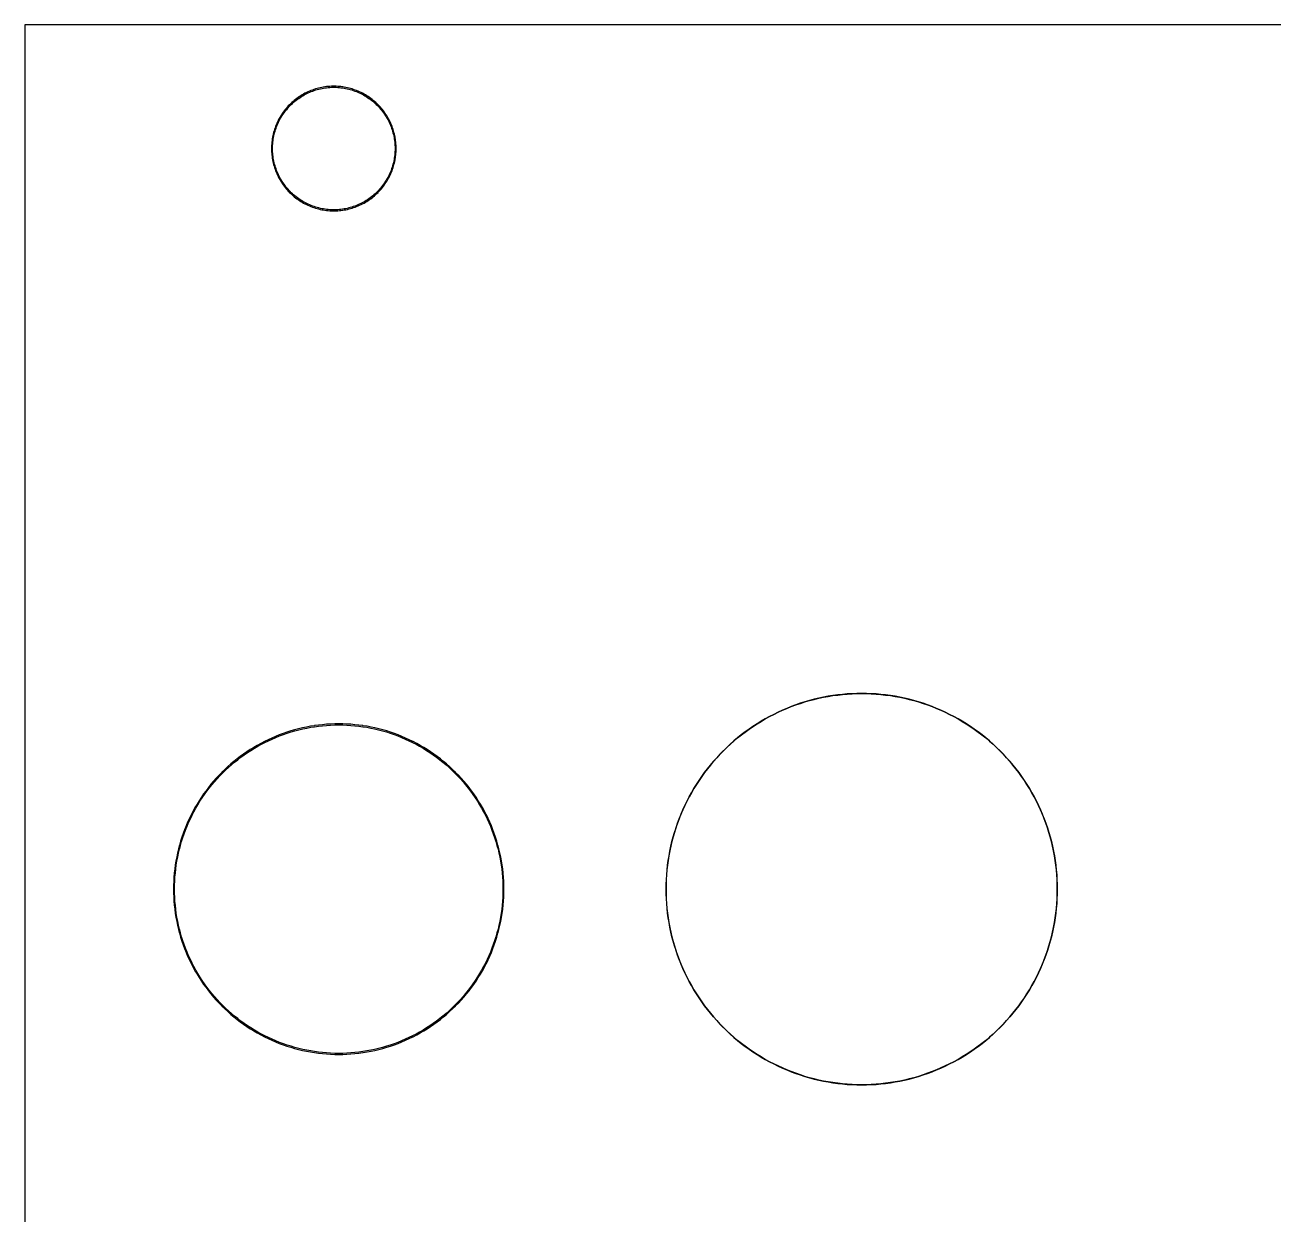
# Model space of a CAD drawing. Extents: x 6 to 66, y 0 to 129.
# Drawn here: x 5.58 to 35.89, y 99.95 to 128.82 of the extents above; entities that cross this region are included whole.
import ezdxf

# ---------------------------------------------------------------- set-up
doc = ezdxf.new("R2010")
doc.units = 0

msp = doc.modelspace()

# ---------------------------------------------------------------- linework, layer by layer
at = {"color": 5, "true_color": 0x0000ff}
msp.add_polyline3d([(66.20408, 0.3175, 0), (66.20408, 128.81762, 0), (5.58393, 128.81762, 0), (5.58393, 0.3175, 0), (66.20408, 0.3175, 0)], close=True, dxfattribs=at)
at = {"color": 34, "true_color": 0x008000}
for points in [[(5.58394, 0.3175, 0), (66.20408, 0.3175, 0), (66.20408, 128.81762, 0), (5.58394, 128.81762, 0), (5.58394, 0.3175, 0)], [(13.06449, 127.3302, 0), (13.02562, 127.32918, 0), (12.98676, 127.32715, 0), (12.9479, 127.3241, 0), (12.90929, 127.32004, 0), (12.87043, 127.31495, 0), (12.8665, 127.31433, 0), (12.82815, 127.30824, 0), (12.7898, 127.30113, 0), (12.7517, 127.29325, 0), (12.71385, 127.28411, 0), (12.67626, 127.2742, 0), (12.63892, 127.26328, 0), (12.60184, 127.25134, 0), (12.56501, 127.23839, 0), (12.52868, 127.22442, 0), (12.49262, 127.20969, 0), (12.45706, 127.19394, 0), (12.42175, 127.17743, 0), (12.38695, 127.1599, 0), (12.38341, 127.1581, 0), (12.34912, 127.13956, 0), (12.31534, 127.12025, 0), (12.28207, 127.09993, 0), (12.2493, 127.0791, 0), (12.21704, 127.05701, 0), (12.18529, 127.0344, 0), (12.1543, 127.01078, 0), (12.12408, 126.98639, 0), (12.09411, 126.96125, 0), (12.06515, 126.93559, 0), (12.0367, 126.90892, 0), (12.00902, 126.88149, 0), (12.00621, 126.87868, 0), (11.97928, 126.85049, 0), (11.95287, 126.82179, 0), (11.92747, 126.79232, 0), (11.90257, 126.76235, 0), (11.8787, 126.73162, 0), (11.85558, 126.70037, 0), (11.83323, 126.66837, 0), (11.8119, 126.63586, 0), (11.79107, 126.60284, 0), (11.77151, 126.56931, 0), (11.75246, 126.53527, 0), (11.73443, 126.50073, 0), (11.73262, 126.49719, 0), (11.7156, 126.46214, 0), (11.69935, 126.42658, 0), (11.68411, 126.39076, 0), (11.66988, 126.3547, 0), (11.65642, 126.31812, 0), (11.64398, 126.28104, 0), (11.63255, 126.24395, 0), (11.62213, 126.20636, 0), (11.61273, 126.16877, 0), (11.6041, 126.13067, 0), (11.59648, 126.09231, 0), (11.59013, 126.05396, 0), (11.58951, 126.05004, 0), (11.58392, 126.01168, 0), (11.57935, 125.97282, 0), (11.57579, 125.93421, 0), (11.57325, 125.89535, 0), (11.57173, 125.85623, 0), (11.57122, 125.81737, 0), (11.57173, 125.77851, 0), (11.57325, 125.73939, 0), (11.57579, 125.70053, 0), (11.57935, 125.66192, 0), (11.58392, 125.62306, 0), (11.58951, 125.58471, 0), (11.59013, 125.58078, 0), (11.59648, 125.54243, 0), (11.6041, 125.50407, 0), (11.61273, 125.46597, 0), (11.62213, 125.42838, 0), (11.63255, 125.39079, 0), (11.64398, 125.35371, 0), (11.65642, 125.31662, 0), (11.66988, 125.28005, 0), (11.68411, 125.24398, 0), (11.69935, 125.20816, 0), (11.7156, 125.1726, 0), (11.73262, 125.13755, 0), (11.73443, 125.13401, 0), (11.75246, 125.09947, 0), (11.77151, 125.06543, 0), (11.79107, 125.0319, 0), (11.8119, 124.99888, 0), (11.83323, 124.96637, 0), (11.85558, 124.93437, 0), (11.8787, 124.90313, 0), (11.90257, 124.87239, 0), (11.92747, 124.84242, 0), (11.95287, 124.81296, 0), (11.97928, 124.78425, 0), (12.00621, 124.75606, 0), (12.00902, 124.75325, 0), (12.0367, 124.72582, 0), (12.06515, 124.69915, 0), (12.09411, 124.67349, 0), (12.12408, 124.64835, 0), (12.1543, 124.62396, 0), (12.18529, 124.60034, 0), (12.21704, 124.57774, 0), (12.2493, 124.55564, 0), (12.28207, 124.53481, 0), (12.31534, 124.51449, 0), (12.34912, 124.49519, 0), (12.38341, 124.47664, 0), (12.38695, 124.47484, 0), (12.42175, 124.45731, 0), (12.45706, 124.4408, 0), (12.49262, 124.42506, 0), (12.52868, 124.41032, 0), (12.56501, 124.39635, 0), (12.60184, 124.3834, 0), (12.63892, 124.37146, 0), (12.67626, 124.36054, 0), (12.71385, 124.35063, 0), (12.7517, 124.34149, 0), (12.7898, 124.33362, 0), (12.82815, 124.3265, 0), (12.8665, 124.32041, 0), (12.87043, 124.31979, 0), (12.90929, 124.31471, 0), (12.9479, 124.31064, 0), (12.98676, 124.3076, 0), (13.02562, 124.30556, 0), (13.06449, 124.30455, 0), (13.1036, 124.30455, 0), (13.14246, 124.30556, 0), (13.18133, 124.3076, 0), (13.22019, 124.31064, 0), (13.2588, 124.31471, 0), (13.29766, 124.31979, 0), (13.30158, 124.32041, 0), (13.33994, 124.3265, 0), (13.37829, 124.33362, 0), (13.41639, 124.34149, 0), (13.45424, 124.35063, 0), (13.49183, 124.36054, 0), (13.52917, 124.37146, 0), (13.56625, 124.3834, 0), (13.60308, 124.39635, 0), (13.6394, 124.41032, 0), (13.67547, 124.42506, 0), (13.71103, 124.4408, 0), (13.74634, 124.45731, 0), (13.78113, 124.47484, 0), (13.78467, 124.47664, 0), (13.81896, 124.49519, 0), (13.85275, 124.51449, 0), (13.88602, 124.53481, 0), (13.91879, 124.55564, 0), (13.95104, 124.57774, 0), (13.98279, 124.60034, 0), (14.01378, 124.62396, 0), (14.04401, 124.64835, 0), (14.07398, 124.67349, 0), (14.10294, 124.69915, 0), (14.13138, 124.72582, 0), (14.15907, 124.75325, 0), (14.16188, 124.75606, 0), (14.1888, 124.78425, 0), (14.21522, 124.81296, 0), (14.24062, 124.84242, 0), (14.26551, 124.87239, 0), (14.28939, 124.90313, 0), (14.3125, 124.93437, 0), (14.33485, 124.96637, 0), (14.35619, 124.99888, 0), (14.37702, 125.0319, 0), (14.39658, 125.06543, 0), (14.41563, 125.09947, 0), (14.43366, 125.13401, 0), (14.43546, 125.13755, 0), (14.45248, 125.1726, 0), (14.46874, 125.20816, 0), (14.48398, 125.24398, 0), (14.4982, 125.28005, 0), (14.51166, 125.31662, 0), (14.52411, 125.35371, 0), (14.53554, 125.39079, 0), (14.54595, 125.42838, 0), (14.55535, 125.46597, 0), (14.56399, 125.50407, 0), (14.57161, 125.54243, 0), (14.57796, 125.58078, 0), (14.57858, 125.58471, 0), (14.58417, 125.62306, 0), (14.58874, 125.66192, 0), (14.59229, 125.70053, 0), (14.59484, 125.73939, 0), (14.59636, 125.77851, 0), (14.59687, 125.81737, 0), (14.59636, 125.85623, 0), (14.59484, 125.89535, 0), (14.59229, 125.93421, 0), (14.58874, 125.97282, 0), (14.58417, 126.01168, 0), (14.57858, 126.05004, 0), (14.57796, 126.05396, 0), (14.57161, 126.09231, 0), (14.56399, 126.13067, 0), (14.55535, 126.16877, 0), (14.54595, 126.20636, 0), (14.53554, 126.24395, 0), (14.52411, 126.28104, 0), (14.51166, 126.31812, 0), (14.4982, 126.3547, 0), (14.48398, 126.39076, 0), (14.46874, 126.42658, 0), (14.45248, 126.46214, 0), (14.43546, 126.49719, 0), (14.43366, 126.50073, 0), (14.41563, 126.53527, 0), (14.39658, 126.56931, 0), (14.37702, 126.60284, 0), (14.35619, 126.63586, 0), (14.33485, 126.66837, 0), (14.3125, 126.70037, 0), (14.28939, 126.73162, 0), (14.26551, 126.76235, 0), (14.24062, 126.79232, 0), (14.21522, 126.82179, 0), (14.1888, 126.85049, 0), (14.16188, 126.87868, 0), (14.15907, 126.88149, 0), (14.13138, 126.90892, 0), (14.10294, 126.93559, 0), (14.07398, 126.96125, 0), (14.04401, 126.98639, 0), (14.01378, 127.01078, 0), (13.98279, 127.0344, 0), (13.95104, 127.05701, 0), (13.91879, 127.0791, 0), (13.88602, 127.09993, 0), (13.85275, 127.12025, 0), (13.81896, 127.13956, 0), (13.78467, 127.1581, 0), (13.78113, 127.1599, 0), (13.74634, 127.17743, 0), (13.71103, 127.19394, 0), (13.67547, 127.20969, 0), (13.6394, 127.22442, 0), (13.60308, 127.23839, 0), (13.56625, 127.25134, 0), (13.52917, 127.26328, 0), (13.49183, 127.2742, 0), (13.45424, 127.28411, 0), (13.41639, 127.29325, 0), (13.37829, 127.30113, 0), (13.33994, 127.30824, 0), (13.30158, 127.31433, 0), (13.29766, 127.31495, 0), (13.2588, 127.32004, 0), (13.22019, 127.3241, 0), (13.18133, 127.32715, 0), (13.14246, 127.32918, 0), (13.1036, 127.3302, 0), (13.06449, 127.3302, 0)], [(13.18133, 124.33299, 0), (13.14246, 124.33096, 0), (13.1036, 124.32995, 0), (13.06449, 124.32995, 0), (13.02562, 124.33096, 0), (12.98676, 124.33299, 0), (12.9479, 124.33604, 0), (12.90929, 124.34011, 0), (12.87052, 124.34518, 0), (12.836, 124.35066, 0), (12.79765, 124.35777, 0), (12.75955, 124.36565, 0), (12.7217, 124.37479, 0), (12.68411, 124.3847, 0), (12.64677, 124.39562, 0), (12.60969, 124.40756, 0), (12.57286, 124.42051, 0), (12.53653, 124.43448, 0), (12.50047, 124.44921, 0), (12.46491, 124.46496, 0), (12.4296, 124.48147, 0), (12.39762, 124.49758, 0), (12.36405, 124.51574, 0), (12.33027, 124.53504, 0), (12.297, 124.55536, 0), (12.26423, 124.57619, 0), (12.23197, 124.59829, 0), (12.20022, 124.62089, 0), (12.16923, 124.64451, 0), (12.13901, 124.6689, 0), (12.10904, 124.69404, 0), (12.08008, 124.7197, 0), (12.05163, 124.74637, 0), (12.02631, 124.77147, 0), (11.99983, 124.79918, 0), (11.97342, 124.82789, 0), (11.94802, 124.85735, 0), (11.92312, 124.88732, 0), (11.89925, 124.91806, 0), (11.87613, 124.9493, 0), (11.85378, 124.9813, 0), (11.83245, 125.01381, 0), (11.81162, 125.04683, 0), (11.79206, 125.08036, 0), (11.77301, 125.1144, 0), (11.75614, 125.14672, 0), (11.73976, 125.18045, 0), (11.72351, 125.21601, 0), (11.70827, 125.25183, 0), (11.69404, 125.2879, 0), (11.68058, 125.32447, 0), (11.66813, 125.36156, 0), (11.6567, 125.39864, 0), (11.64629, 125.43623, 0), (11.63689, 125.47382, 0), (11.62826, 125.51192, 0), (11.62064, 125.55028, 0), (11.6147, 125.58618, 0), (11.60932, 125.62306, 0), (11.60475, 125.66192, 0), (11.60119, 125.70053, 0), (11.59865, 125.73939, 0), (11.59713, 125.77851, 0), (11.59662, 125.81737, 0), (11.59713, 125.85623, 0), (11.59865, 125.89535, 0), (11.60119, 125.93421, 0), (11.60475, 125.97282, 0), (11.60932, 126.01168, 0), (11.61468, 126.04849, 0), (11.62064, 126.08446, 0), (11.62826, 126.12282, 0), (11.63689, 126.16092, 0), (11.64629, 126.19851, 0), (11.6567, 126.2361, 0), (11.66813, 126.27319, 0), (11.68058, 126.31027, 0), (11.69404, 126.34685, 0), (11.70827, 126.38291, 0), (11.72351, 126.41873, 0), (11.73976, 126.45429, 0), (11.75614, 126.48802, 0), (11.77301, 126.52034, 0), (11.79206, 126.55438, 0), (11.81162, 126.58791, 0), (11.83245, 126.62093, 0), (11.85378, 126.65344, 0), (11.87613, 126.68544, 0), (11.89925, 126.71669, 0), (11.92312, 126.74742, 0), (11.94802, 126.77739, 0), (11.97342, 126.80686, 0), (11.99983, 126.83556, 0), (12.02631, 126.86327, 0), (12.05163, 126.88837, 0), (12.08008, 126.91504, 0), (12.10904, 126.9407, 0), (12.13901, 126.96584, 0), (12.16923, 126.99023, 0), (12.20022, 127.01385, 0), (12.23197, 127.03646, 0), (12.26423, 127.05855, 0), (12.297, 127.07938, 0), (12.33027, 127.0997, 0), (12.36405, 127.11901, 0), (12.39762, 127.13716, 0), (12.4296, 127.15327, 0), (12.46491, 127.16978, 0), (12.50047, 127.18553, 0), (12.53653, 127.20026, 0), (12.57286, 127.21423, 0), (12.60969, 127.22718, 0), (12.64677, 127.23912, 0), (12.68411, 127.25004, 0), (12.7217, 127.25995, 0), (12.75955, 127.26909, 0), (12.79765, 127.27697, 0), (12.836, 127.28408, 0), (12.87055, 127.28958, 0), (12.90929, 127.29464, 0), (12.9479, 127.2987, 0), (12.98676, 127.30175, 0), (13.02562, 127.30378, 0), (13.06449, 127.3048, 0), (13.1036, 127.3048, 0), (13.14246, 127.30378, 0), (13.18133, 127.30175, 0), (13.22019, 127.2987, 0), (13.2588, 127.29464, 0), (13.29749, 127.28958, 0), (13.33209, 127.28408, 0), (13.37044, 127.27697, 0), (13.40854, 127.26909, 0), (13.44639, 127.25995, 0), (13.48398, 127.25004, 0), (13.52132, 127.23912, 0), (13.5584, 127.22718, 0), (13.59523, 127.21423, 0), (13.63155, 127.20026, 0), (13.66762, 127.18553, 0), (13.70318, 127.16978, 0), (13.73849, 127.15327, 0), (13.77045, 127.13716, 0), (13.80403, 127.11901, 0), (13.83782, 127.0997, 0), (13.87109, 127.07938, 0), (13.90386, 127.05855, 0), (13.93611, 127.03646, 0), (13.96786, 127.01385, 0), (13.99885, 126.99023, 0), (14.02908, 126.96584, 0), (14.05905, 126.9407, 0), (14.08801, 126.91504, 0), (14.11645, 126.88837, 0), (14.1418, 126.86326, 0), (14.16825, 126.83556, 0), (14.19467, 126.80686, 0), (14.22007, 126.77739, 0), (14.24496, 126.74742, 0), (14.26884, 126.71669, 0), (14.29195, 126.68544, 0), (14.3143, 126.65344, 0), (14.33564, 126.62093, 0), (14.35647, 126.58791, 0), (14.37603, 126.55438, 0), (14.39508, 126.52034, 0), (14.41194, 126.48803, 0), (14.42832, 126.45429, 0), (14.44458, 126.41873, 0), (14.45982, 126.38291, 0), (14.47404, 126.34685, 0), (14.48751, 126.31027, 0), (14.49995, 126.27319, 0), (14.51138, 126.2361, 0), (14.5218, 126.19851, 0), (14.53119, 126.16092, 0), (14.53983, 126.12282, 0), (14.54745, 126.08446, 0), (14.55341, 126.04849, 0), (14.55877, 126.01168, 0), (14.56334, 125.97282, 0), (14.56689, 125.93421, 0), (14.56944, 125.89535, 0), (14.57096, 125.85623, 0), (14.57147, 125.81737, 0), (14.57096, 125.77851, 0), (14.56944, 125.73939, 0), (14.56689, 125.70053, 0), (14.56334, 125.66192, 0), (14.55877, 125.62306, 0), (14.55339, 125.58618, 0), (14.54745, 125.55028, 0), (14.53983, 125.51192, 0), (14.53119, 125.47382, 0), (14.5218, 125.43623, 0), (14.51138, 125.39864, 0), (14.49995, 125.36156, 0), (14.48751, 125.32447, 0), (14.47404, 125.2879, 0), (14.45982, 125.25183, 0), (14.44458, 125.21601, 0), (14.42832, 125.18045, 0), (14.41194, 125.14671, 0), (14.39508, 125.1144, 0), (14.37603, 125.08036, 0), (14.35647, 125.04683, 0), (14.33564, 125.01381, 0), (14.3143, 124.9813, 0), (14.29195, 124.9493, 0), (14.26884, 124.91806, 0), (14.24496, 124.88732, 0), (14.22007, 124.85735, 0), (14.19467, 124.82789, 0), (14.16825, 124.79918, 0), (14.1418, 124.77148, 0), (14.11645, 124.74637, 0), (14.08801, 124.7197, 0), (14.05905, 124.69404, 0), (14.02908, 124.6689, 0), (13.99885, 124.64451, 0), (13.96786, 124.62089, 0), (13.93611, 124.59829, 0), (13.90386, 124.57619, 0), (13.87109, 124.55536, 0), (13.83782, 124.53504, 0), (13.80403, 124.51574, 0), (13.77045, 124.49757, 0), (13.73849, 124.48147, 0), (13.70318, 124.46496, 0), (13.66762, 124.44921, 0), (13.63155, 124.43448, 0), (13.59523, 124.42051, 0), (13.5584, 124.40756, 0), (13.52132, 124.39562, 0), (13.48398, 124.3847, 0), (13.44639, 124.37479, 0), (13.40854, 124.36565, 0), (13.37044, 124.35777, 0), (13.33209, 124.35066, 0), (13.29752, 124.34517, 0), (13.2588, 124.34011, 0), (13.22019, 124.33604, 0), (13.18133, 124.33299, 0)], [(25.78734, 112.58727, 0), (25.67076, 112.58295, 0), (25.55443, 112.57584, 0), (25.43835, 112.56594, 0), (25.32253, 112.55298, 0), (25.20696, 112.53749, 0), (25.20656, 112.53743, 0), (25.09191, 112.51895, 0), (25.09189, 112.51895, 0), (25.0915, 112.51888, 0), (24.97695, 112.49755, 0), (24.8629, 112.47342, 0), (24.74936, 112.44649, 0), (24.63659, 112.41678, 0), (24.52457, 112.38426, 0), (24.41357, 112.34896, 0), (24.30334, 112.31111, 0), (24.19412, 112.27047, 0), (24.08566, 112.22704, 0), (23.97873, 112.18132, 0), (23.87255, 112.1328, 0), (23.76791, 112.0815, 0), (23.76755, 112.08132, 0), (23.66392, 112.02772, 0), (23.56181, 111.97133, 0), (23.46123, 111.91266, 0), (23.36191, 111.8517, 0), (23.26412, 111.78795, 0), (23.16811, 111.72216, 0), (23.07362, 111.65383, 0), (22.98091, 111.58322, 0), (22.88973, 111.51032, 0), (22.80057, 111.43539, 0), (22.7132, 111.35818, 0), (22.62785, 111.27868, 0), (22.54429, 111.1974, 0), (22.54401, 111.19712, 0), (22.46273, 111.11355, 0), (22.38323, 111.02821, 0), (22.30601, 110.94083, 0), (22.23108, 110.85168, 0), (22.15818, 110.76049, 0), (22.08757, 110.66778, 0), (22.01924, 110.57329, 0), (21.95346, 110.47728, 0), (21.8897, 110.37949, 0), (21.82874, 110.28018, 0), (21.77007, 110.17959, 0), (21.71368, 110.07748, 0), (21.7135, 110.07713, 0), (21.66009, 109.97385, 0), (21.65991, 109.9735, 0), (21.6086, 109.86885, 0), (21.56009, 109.76268, 0), (21.51437, 109.65574, 0), (21.47093, 109.54729, 0), (21.43029, 109.43807, 0), (21.39245, 109.32783, 0), (21.35714, 109.21683, 0), (21.32463, 109.10482, 0), (21.29491, 108.99204, 0), (21.26799, 108.8785, 0), (21.24386, 108.76446, 0), (21.24379, 108.76406, 0), (21.22252, 108.6499, 0), (21.22246, 108.64951, 0), (21.22246, 108.64949, 0), (21.20398, 108.53484, 0), (21.20391, 108.53445, 0), (21.18842, 108.41888, 0), (21.17547, 108.30305, 0), (21.16556, 108.18698, 0), (21.15845, 108.07064, 0), (21.15413, 107.95406, 0), (21.15261, 107.83747, 0), (21.15413, 107.72089, 0), (21.15845, 107.6043, 0), (21.16556, 107.48797, 0), (21.17547, 107.37189, 0), (21.18842, 107.25607, 0), (21.20391, 107.1405, 0), (21.20398, 107.1401, 0), (21.22252, 107.02504, 0), (21.24386, 106.91049, 0), (21.26799, 106.79644, 0), (21.29491, 106.6829, 0), (21.32463, 106.57013, 0), (21.35714, 106.45811, 0), (21.39245, 106.34712, 0), (21.43029, 106.23688, 0), (21.47093, 106.12766, 0), (21.51437, 106.0192, 0), (21.56009, 105.91227, 0), (21.6086, 105.8061, 0), (21.60878, 105.80574, 0), (21.65991, 105.70145, 0), (21.66009, 105.70109, 0), (21.71368, 105.59746, 0), (21.77007, 105.49535, 0), (21.82874, 105.39477, 0), (21.8897, 105.29546, 0), (21.95346, 105.19767, 0), (22.01924, 105.10165, 0), (22.08757, 105.00717, 0), (22.15818, 104.91446, 0), (22.23108, 104.82327, 0), (22.30601, 104.73412, 0), (22.38323, 104.64674, 0), (22.46273, 104.5614, 0), (22.54401, 104.47783, 0), (22.54429, 104.47755, 0), (22.62785, 104.39627, 0), (22.7132, 104.31677, 0), (22.80057, 104.23955, 0), (22.88973, 104.16462, 0), (22.98091, 104.09172, 0), (23.07362, 104.02111, 0), (23.16811, 103.95279, 0), (23.26412, 103.887, 0), (23.36191, 103.82325, 0), (23.46123, 103.76229, 0), (23.56181, 103.70361, 0), (23.66392, 103.64722, 0), (23.66427, 103.64704, 0), (23.76755, 103.59363, 0), (23.76791, 103.59345, 0), (23.87255, 103.54214, 0), (23.97873, 103.49363, 0), (24.08566, 103.44791, 0), (24.19412, 103.40447, 0), (24.30334, 103.36383, 0), (24.41357, 103.32599, 0), (24.52457, 103.29068, 0), (24.63659, 103.25817, 0), (24.74936, 103.22845, 0), (24.8629, 103.20153, 0), (24.97695, 103.1774, 0), (25.0915, 103.15606, 0), (25.20656, 103.13752, 0), (25.20696, 103.13746, 0), (25.32253, 103.12196, 0), (25.43835, 103.10901, 0), (25.55443, 103.0991, 0), (25.67076, 103.09199, 0), (25.78734, 103.08767, 0), (25.90393, 103.08615, 0), (26.02052, 103.08767, 0), (26.1371, 103.09199, 0), (26.25344, 103.0991, 0), (26.36951, 103.10901, 0), (26.48534, 103.12196, 0), (26.60091, 103.13746, 0), (26.6013, 103.13752, 0), (26.71636, 103.15606, 0), (26.83092, 103.1774, 0), (26.94496, 103.20153, 0), (27.0585, 103.22845, 0), (27.17128, 103.25817, 0), (27.28329, 103.29068, 0), (27.39429, 103.32599, 0), (27.50452, 103.36383, 0), (27.61374, 103.40447, 0), (27.7222, 103.44791, 0), (27.82914, 103.49363, 0), (27.93531, 103.54214, 0), (28.03996, 103.59345, 0), (28.04031, 103.59363, 0), (28.14359, 103.64704, 0), (28.14394, 103.64722, 0), (28.24605, 103.70361, 0), (28.34663, 103.76229, 0), (28.44595, 103.82325, 0), (28.54374, 103.887, 0), (28.63975, 103.95279, 0), (28.73424, 104.02111, 0), (28.82695, 104.09172, 0), (28.91813, 104.16462, 0), (29.00729, 104.23955, 0), (29.09466, 104.31677, 0), (29.18001, 104.39627, 0), (29.26357, 104.47755, 0), (29.26385, 104.47783, 0), (29.34513, 104.5614, 0), (29.42464, 104.64674, 0), (29.50185, 104.73412, 0), (29.57678, 104.82327, 0), (29.64968, 104.91446, 0), (29.72029, 105.00717, 0), (29.78862, 105.10165, 0), (29.8544, 105.19767, 0), (29.91816, 105.29546, 0), (29.97912, 105.39477, 0), (30.03779, 105.49535, 0), (30.09418, 105.59746, 0), (30.14777, 105.70109, 0), (30.14795, 105.70145, 0), (30.19908, 105.80574, 0), (30.19926, 105.8061, 0), (30.24778, 105.91227, 0), (30.2935, 106.0192, 0), (30.33693, 106.12766, 0), (30.37757, 106.23688, 0), (30.41542, 106.34712, 0), (30.45072, 106.45811, 0), (30.48323, 106.57013, 0), (30.51295, 106.6829, 0), (30.53988, 106.79644, 0), (30.56401, 106.91049, 0), (30.58534, 107.02504, 0), (30.58541, 107.02543, 0), (30.58541, 107.02545, 0), (30.60388, 107.1401, 0), (30.60395, 107.1405, 0), (30.61944, 107.25607, 0), (30.6324, 107.37189, 0), (30.6423, 107.48797, 0), (30.64941, 107.6043, 0), (30.65373, 107.72089, 0), (30.65526, 107.83747, 0), (30.65373, 107.95406, 0), (30.64941, 108.07064, 0), (30.6423, 108.18698, 0), (30.6324, 108.30305, 0), (30.61944, 108.41888, 0), (30.60395, 108.53445, 0), (30.60388, 108.53484, 0), (30.58541, 108.64949, 0), (30.58541, 108.64951, 0), (30.58534, 108.6499, 0), (30.56401, 108.76446, 0), (30.53988, 108.8785, 0), (30.51295, 108.99204, 0), (30.48323, 109.10482, 0), (30.45072, 109.21683, 0), (30.41542, 109.32783, 0), (30.37757, 109.43807, 0), (30.33693, 109.54729, 0), (30.2935, 109.65574, 0), (30.24778, 109.76268, 0), (30.19926, 109.86885, 0), (30.14795, 109.9735, 0), (30.14777, 109.97385, 0), (30.09436, 110.07713, 0), (30.09418, 110.07748, 0), (30.03779, 110.17959, 0), (29.97912, 110.28018, 0), (29.91816, 110.37949, 0), (29.8544, 110.47728, 0), (29.78862, 110.57329, 0), (29.72029, 110.66778, 0), (29.64968, 110.76049, 0), (29.57678, 110.85168, 0), (29.50185, 110.94083, 0), (29.42464, 111.02821, 0), (29.34513, 111.11355, 0), (29.26385, 111.19712, 0), (29.26357, 111.1974, 0), (29.18001, 111.27868, 0), (29.09466, 111.35818, 0), (29.00729, 111.43539, 0), (28.91813, 111.51032, 0), (28.82695, 111.58322, 0), (28.73424, 111.65383, 0), (28.63975, 111.72216, 0), (28.54374, 111.78795, 0), (28.44595, 111.8517, 0), (28.34663, 111.91266, 0), (28.24605, 111.97133, 0), (28.14394, 112.02772, 0), (28.04031, 112.08132, 0), (28.03996, 112.0815, 0), (27.93531, 112.1328, 0), (27.82914, 112.18132, 0), (27.7222, 112.22704, 0), (27.61374, 112.27047, 0), (27.50452, 112.31111, 0), (27.39429, 112.34896, 0), (27.28329, 112.38426, 0), (27.17128, 112.41678, 0), (27.0585, 112.44649, 0), (26.94496, 112.47342, 0), (26.83092, 112.49755, 0), (26.71636, 112.51888, 0), (26.71597, 112.51895, 0), (26.71595, 112.51895, 0), (26.6013, 112.53743, 0), (26.60091, 112.53749, 0), (26.48534, 112.55298, 0), (26.36951, 112.56594, 0), (26.25344, 112.57584, 0), (26.1371, 112.58295, 0), (26.02052, 112.58727, 0), (25.90393, 112.5888, 0), (25.78734, 112.58727, 0)], [(26.1371, 103.09453, 0), (26.02052, 103.09021, 0), (25.90393, 103.08869, 0), (25.78734, 103.09021, 0), (25.67076, 103.09453, 0), (25.55443, 103.10164, 0), (25.43835, 103.11155, 0), (25.32253, 103.1245, 0), (25.20696, 103.14, 0), (25.20694, 103.14, 0), (25.09229, 103.15848, 0), (24.97773, 103.17981, 0), (24.86369, 103.20394, 0), (24.75015, 103.23087, 0), (24.63737, 103.26058, 0), (24.52536, 103.2931, 0), (24.41436, 103.3284, 0), (24.30412, 103.36625, 0), (24.1949, 103.40689, 0), (24.08645, 103.45032, 0), (23.97951, 103.49604, 0), (23.87334, 103.54456, 0), (23.76892, 103.59575, 0), (23.66541, 103.64928, 0), (23.56331, 103.70567, 0), (23.46272, 103.76434, 0), (23.36341, 103.8253, 0), (23.26562, 103.88905, 0), (23.16961, 103.95484, 0), (23.07512, 104.02317, 0), (22.98241, 104.09378, 0), (22.89122, 104.16668, 0), (22.80207, 104.24161, 0), (22.71469, 104.31882, 0), (22.62935, 104.39832, 0), (22.54592, 104.47946, 0), (22.46478, 104.56289, 0), (22.38528, 104.64823, 0), (22.30806, 104.73561, 0), (22.23313, 104.82476, 0), (22.16024, 104.91595, 0), (22.08962, 105.00866, 0), (22.0213, 105.10315, 0), (21.95551, 105.19916, 0), (21.89176, 105.29695, 0), (21.8308, 105.39626, 0), (21.77212, 105.49685, 0), (21.71574, 105.59896, 0), (21.66221, 105.70246, 0), (21.61101, 105.80688, 0), (21.5625, 105.91305, 0), (21.51678, 106.01999, 0), (21.47335, 106.12845, 0), (21.43271, 106.23767, 0), (21.39486, 106.3479, 0), (21.35955, 106.4589, 0), (21.32704, 106.57091, 0), (21.29732, 106.68369, 0), (21.2704, 106.79723, 0), (21.24627, 106.91127, 0), (21.225, 107.02543, 0), (21.22493, 107.02583, 0), (21.20646, 107.14048, 0), (21.20646, 107.1405, 0), (21.19096, 107.25607, 0), (21.17801, 107.37189, 0), (21.1681, 107.48797, 0), (21.16099, 107.6043, 0), (21.15667, 107.72089, 0), (21.15515, 107.83747, 0), (21.15667, 107.95406, 0), (21.16099, 108.07064, 0), (21.1681, 108.18698, 0), (21.17801, 108.30305, 0), (21.19096, 108.41888, 0), (21.20646, 108.53445, 0), (21.20646, 108.53447, 0), (21.22493, 108.64912, 0), (21.24627, 108.76367, 0), (21.2704, 108.87772, 0), (21.29732, 108.99126, 0), (21.32704, 109.10403, 0), (21.35955, 109.21605, 0), (21.39486, 109.32704, 0), (21.43271, 109.43728, 0), (21.47335, 109.5465, 0), (21.51678, 109.65496, 0), (21.5625, 109.76189, 0), (21.61101, 109.86806, 0), (21.6623, 109.97267, 0), (21.71574, 110.07599, 0), (21.77212, 110.1781, 0), (21.8308, 110.27868, 0), (21.89176, 110.378, 0), (21.95551, 110.47579, 0), (22.0213, 110.5718, 0), (22.08962, 110.66629, 0), (22.16024, 110.759, 0), (22.23313, 110.85018, 0), (22.30806, 110.93934, 0), (22.38528, 111.02671, 0), (22.46478, 111.11206, 0), (22.54592, 111.19548, 0), (22.62935, 111.27662, 0), (22.71469, 111.35612, 0), (22.80207, 111.43334, 0), (22.89122, 111.50827, 0), (22.98241, 111.58117, 0), (23.07512, 111.65178, 0), (23.16961, 111.72011, 0), (23.26562, 111.78589, 0), (23.36341, 111.84965, 0), (23.46272, 111.91061, 0), (23.56331, 111.96928, 0), (23.66541, 112.02567, 0), (23.76892, 112.07919, 0), (23.87334, 112.13039, 0), (23.97951, 112.1789, 0), (24.08645, 112.22462, 0), (24.1949, 112.26806, 0), (24.30412, 112.3087, 0), (24.41436, 112.34654, 0), (24.52536, 112.38185, 0), (24.63737, 112.41436, 0), (24.75015, 112.44408, 0), (24.86369, 112.471, 0), (24.97773, 112.49513, 0), (25.09229, 112.51647, 0), (25.20706, 112.53496, 0), (25.32253, 112.55044, 0), (25.43835, 112.5634, 0), (25.55443, 112.5733, 0), (25.67076, 112.58041, 0), (25.78734, 112.58473, 0), (25.90393, 112.58626, 0), (26.02052, 112.58473, 0), (26.1371, 112.58041, 0), (26.25344, 112.5733, 0), (26.36951, 112.5634, 0), (26.48534, 112.55044, 0), (26.60075, 112.53497, 0), (26.71558, 112.51647, 0), (26.83013, 112.49513, 0), (26.94418, 112.471, 0), (27.05771, 112.44408, 0), (27.17049, 112.41436, 0), (27.2825, 112.38185, 0), (27.3935, 112.34654, 0), (27.50374, 112.3087, 0), (27.61296, 112.26806, 0), (27.72142, 112.22462, 0), (27.82835, 112.1789, 0), (27.93452, 112.13039, 0), (28.03917, 112.07908, 0), (28.14245, 112.02567, 0), (28.24456, 111.96928, 0), (28.34514, 111.91061, 0), (28.44445, 111.84965, 0), (28.54224, 111.78589, 0), (28.63826, 111.72011, 0), (28.73274, 111.65178, 0), (28.82545, 111.58117, 0), (28.91664, 111.50827, 0), (29.00579, 111.43334, 0), (29.09317, 111.35612, 0), (29.17851, 111.27662, 0), (29.26194, 111.19548, 0), (29.34308, 111.11206, 0), (29.42258, 111.02671, 0), (29.4998, 110.93934, 0), (29.57473, 110.85018, 0), (29.64763, 110.759, 0), (29.71824, 110.66629, 0), (29.78656, 110.5718, 0), (29.85235, 110.47579, 0), (29.9161, 110.378, 0), (29.97706, 110.27868, 0), (30.03574, 110.1781, 0), (30.09213, 110.07599, 0), (30.14556, 109.97267, 0), (30.19685, 109.86806, 0), (30.24536, 109.76189, 0), (30.29108, 109.65496, 0), (30.33452, 109.5465, 0), (30.37516, 109.43728, 0), (30.413, 109.32704, 0), (30.44831, 109.21605, 0), (30.48082, 109.10403, 0), (30.51054, 108.99126, 0), (30.53746, 108.87772, 0), (30.56159, 108.76367, 0), (30.58293, 108.64912, 0), (30.60142, 108.53435, 0), (30.6169, 108.41888, 0), (30.62985, 108.30305, 0), (30.63976, 108.18698, 0), (30.64687, 108.07064, 0), (30.65119, 107.95406, 0), (30.65271, 107.83747, 0), (30.65119, 107.72089, 0), (30.64687, 107.6043, 0), (30.63976, 107.48797, 0), (30.62985, 107.37189, 0), (30.6169, 107.25607, 0), (30.60141, 107.1405, 0), (30.60141, 107.14048, 0), (30.58293, 107.02583, 0), (30.58286, 107.02543, 0), (30.56159, 106.91127, 0), (30.53746, 106.79723, 0), (30.51054, 106.68369, 0), (30.48082, 106.57091, 0), (30.44831, 106.4589, 0), (30.413, 106.3479, 0), (30.37516, 106.23767, 0), (30.33452, 106.12845, 0), (30.29108, 106.01999, 0), (30.24536, 105.91305, 0), (30.19685, 105.80688, 0), (30.14565, 105.70246, 0), (30.09213, 105.59896, 0), (30.03574, 105.49685, 0), (29.97706, 105.39626, 0), (29.9161, 105.29695, 0), (29.85235, 105.19916, 0), (29.78656, 105.10315, 0), (29.71824, 105.00866, 0), (29.64763, 104.91595, 0), (29.57473, 104.82476, 0), (29.4998, 104.73561, 0), (29.42258, 104.64823, 0), (29.34308, 104.56289, 0), (29.26194, 104.47946, 0), (29.17851, 104.39832, 0), (29.09317, 104.31882, 0), (29.00579, 104.24161, 0), (28.91664, 104.16668, 0), (28.82545, 104.09378, 0), (28.73274, 104.02317, 0), (28.63826, 103.95484, 0), (28.54224, 103.88905, 0), (28.44445, 103.8253, 0), (28.34514, 103.76434, 0), (28.24456, 103.70567, 0), (28.14245, 103.64928, 0), (28.03913, 103.59584, 0), (27.93452, 103.54456, 0), (27.82835, 103.49604, 0), (27.72142, 103.45032, 0), (27.61296, 103.40689, 0), (27.50374, 103.36625, 0), (27.3935, 103.3284, 0), (27.2825, 103.2931, 0), (27.17049, 103.26058, 0), (27.05771, 103.23087, 0), (26.94418, 103.20394, 0), (26.83013, 103.17981, 0), (26.71558, 103.15848, 0), (26.60093, 103.14, 0), (26.60091, 103.14, 0), (26.48534, 103.1245, 0), (26.36951, 103.11155, 0), (26.25344, 103.10164, 0), (26.1371, 103.09453, 0)], [(13.10589, 111.84889, 0), (13.00759, 111.84534, 0), (12.9098, 111.83924, 0), (12.81175, 111.83086, 0), (12.71422, 111.82019, 0), (12.61694, 111.80698, 0), (12.61301, 111.80636, 0), (12.51624, 111.79062, 0), (12.41972, 111.77258, 0), (12.32371, 111.75226, 0), (12.2282, 111.72966, 0), (12.13321, 111.70476, 0), (12.03897, 111.67733, 0), (11.94525, 111.64761, 0), (11.85254, 111.61561, 0), (11.76033, 111.58157, 0), (11.6694, 111.545, 0), (11.57898, 111.50639, 0), (11.48982, 111.4655, 0), (11.40169, 111.42232, 0), (11.39815, 111.42051, 0), (11.31077, 111.3753, 0), (11.22492, 111.32806, 0), (11.14008, 111.27878, 0), (11.05652, 111.22722, 0), (10.97422, 111.17362, 0), (10.89319, 111.118, 0), (10.81369, 111.06059, 0), (10.73546, 111.00116, 0), (10.65901, 110.93969, 0), (10.58382, 110.8767, 0), (10.51016, 110.81142, 0), (10.43828, 110.74462, 0), (10.36792, 110.67629, 0), (10.36511, 110.67348, 0), (10.29679, 110.60312, 0), (10.22997, 110.53124, 0), (10.16471, 110.45758, 0), (10.10171, 110.3824, 0), (10.04025, 110.30594, 0), (9.98081, 110.22771, 0), (9.92341, 110.14821, 0), (9.86778, 110.06718, 0), (9.81419, 109.98489, 0), (9.76262, 109.90132, 0), (9.71335, 109.81649, 0), (9.6661, 109.73063, 0), (9.62088, 109.64326, 0), (9.61909, 109.63972, 0), (9.57591, 109.55158, 0), (9.53501, 109.46243, 0), (9.4964, 109.372, 0), (9.45983, 109.28107, 0), (9.42578, 109.18887, 0), (9.39378, 109.09616, 0), (9.36407, 109.00243, 0), (9.33663, 108.9082, 0), (9.31175, 108.8132, 0), (9.28914, 108.7177, 0), (9.26882, 108.62169, 0), (9.25079, 108.52517, 0), (9.23504, 108.42839, 0), (9.23442, 108.42447, 0), (9.2212, 108.32719, 0), (9.21054, 108.22965, 0), (9.20215, 108.13161, 0), (9.19605, 108.03382, 0), (9.19251, 107.93552, 0), (9.19124, 107.83747, 0), (9.19251, 107.73943, 0), (9.19605, 107.64113, 0), (9.20215, 107.54334, 0), (9.21054, 107.4453, 0), (9.2212, 107.34776, 0), (9.23442, 107.25048, 0), (9.23504, 107.24655, 0), (9.25079, 107.14978, 0), (9.26882, 107.05326, 0), (9.28914, 106.95725, 0), (9.31175, 106.86174, 0), (9.33663, 106.76675, 0), (9.36407, 106.67251, 0), (9.39378, 106.57879, 0), (9.42578, 106.48608, 0), (9.45983, 106.39388, 0), (9.4964, 106.30294, 0), (9.53501, 106.21252, 0), (9.57591, 106.12337, 0), (9.61909, 106.03523, 0), (9.62088, 106.03169, 0), (9.6661, 105.94431, 0), (9.71335, 105.85846, 0), (9.76262, 105.77362, 0), (9.81419, 105.69006, 0), (9.86778, 105.60776, 0), (9.92341, 105.52674, 0), (9.98081, 105.44723, 0), (10.04025, 105.369, 0), (10.10171, 105.29255, 0), (10.16471, 105.21736, 0), (10.22997, 105.1437, 0), (10.29679, 105.07182, 0), (10.36511, 105.00146, 0), (10.36792, 104.99865, 0), (10.43828, 104.93033, 0), (10.51016, 104.86353, 0), (10.58382, 104.79825, 0), (10.65901, 104.73526, 0), (10.73546, 104.67379, 0), (10.81369, 104.61435, 0), (10.89319, 104.55695, 0), (10.97422, 104.50132, 0), (11.05652, 104.44773, 0), (11.14008, 104.39617, 0), (11.22492, 104.34689, 0), (11.31077, 104.29965, 0), (11.39815, 104.25443, 0), (11.40169, 104.25263, 0), (11.48982, 104.20945, 0), (11.57898, 104.16856, 0), (11.6694, 104.12995, 0), (11.76033, 104.09337, 0), (11.85254, 104.05934, 0), (11.94525, 104.02733, 0), (12.03897, 103.99761, 0), (12.13321, 103.97018, 0), (12.2282, 103.94529, 0), (12.32371, 103.92268, 0), (12.41972, 103.90236, 0), (12.51624, 103.88433, 0), (12.61301, 103.86858, 0), (12.61694, 103.86796, 0), (12.71422, 103.85475, 0), (12.81175, 103.84409, 0), (12.9098, 103.8357, 0), (13.00759, 103.82961, 0), (13.10589, 103.82605, 0), (13.20393, 103.82478, 0), (13.30198, 103.82605, 0), (13.40027, 103.82961, 0), (13.49806, 103.8357, 0), (13.59611, 103.84409, 0), (13.69364, 103.85475, 0), (13.79093, 103.86796, 0), (13.79485, 103.86858, 0), (13.89162, 103.88433, 0), (13.98814, 103.90236, 0), (14.08416, 103.92268, 0), (14.17966, 103.94529, 0), (14.27466, 103.97018, 0), (14.36889, 103.99761, 0), (14.46262, 104.02733, 0), (14.55533, 104.05934, 0), (14.64753, 104.09337, 0), (14.73846, 104.12995, 0), (14.82888, 104.16856, 0), (14.91804, 104.20945, 0), (15.00618, 104.25263, 0), (15.00972, 104.25443, 0), (15.09709, 104.29965, 0), (15.18294, 104.34689, 0), (15.26778, 104.39617, 0), (15.35135, 104.44773, 0), (15.43364, 104.50132, 0), (15.51467, 104.55695, 0), (15.59417, 104.61435, 0), (15.6724, 104.67379, 0), (15.74886, 104.73526, 0), (15.82404, 104.79825, 0), (15.8977, 104.86353, 0), (15.96958, 104.93033, 0), (16.03994, 104.99865, 0), (16.04275, 105.00146, 0), (16.11108, 105.07182, 0), (16.17787, 105.1437, 0), (16.24316, 105.21736, 0), (16.30614, 105.29255, 0), (16.36761, 105.369, 0), (16.42705, 105.44723, 0), (16.48445, 105.52674, 0), (16.54008, 105.60776, 0), (16.59368, 105.69006, 0), (16.64524, 105.77362, 0), (16.69451, 105.85846, 0), (16.74176, 105.94431, 0), (16.78697, 106.03169, 0), (16.78877, 106.03523, 0), (16.83195, 106.12337, 0), (16.87285, 106.21252, 0), (16.91146, 106.30294, 0), (16.94803, 106.39388, 0), (16.98207, 106.48608, 0), (17.01407, 106.57879, 0), (17.04379, 106.67251, 0), (17.07122, 106.76675, 0), (17.09611, 106.86174, 0), (17.11872, 106.95725, 0), (17.13904, 107.05326, 0), (17.15707, 107.14978, 0), (17.17282, 107.24655, 0), (17.17344, 107.25048, 0), (17.18665, 107.34776, 0), (17.19732, 107.4453, 0), (17.2057, 107.54334, 0), (17.2118, 107.64113, 0), (17.21535, 107.73943, 0), (17.21662, 107.83747, 0), (17.21535, 107.93552, 0), (17.2118, 108.03382, 0), (17.2057, 108.13161, 0), (17.19732, 108.22965, 0), (17.18665, 108.32719, 0), (17.17344, 108.42447, 0), (17.17282, 108.42839, 0), (17.15707, 108.52517, 0), (17.13904, 108.62169, 0), (17.11872, 108.7177, 0), (17.09611, 108.8132, 0), (17.07122, 108.9082, 0), (17.04379, 109.00243, 0), (17.01407, 109.09616, 0), (16.98207, 109.18887, 0), (16.94803, 109.28107, 0), (16.91146, 109.372, 0), (16.87285, 109.46243, 0), (16.83195, 109.55158, 0), (16.78877, 109.63972, 0), (16.78697, 109.64326, 0), (16.74176, 109.73063, 0), (16.69451, 109.81649, 0), (16.64524, 109.90132, 0), (16.59368, 109.98489, 0), (16.54008, 110.06718, 0), (16.48445, 110.14821, 0), (16.42705, 110.22771, 0), (16.36761, 110.30594, 0), (16.30614, 110.3824, 0), (16.24316, 110.45758, 0), (16.17787, 110.53124, 0), (16.11108, 110.60312, 0), (16.04275, 110.67348, 0), (16.03994, 110.67629, 0), (15.96958, 110.74462, 0), (15.8977, 110.81142, 0), (15.82404, 110.8767, 0), (15.74886, 110.93969, 0), (15.6724, 111.00116, 0), (15.59417, 111.06059, 0), (15.51467, 111.118, 0), (15.43364, 111.17362, 0), (15.35135, 111.22722, 0), (15.26778, 111.27878, 0), (15.18294, 111.32806, 0), (15.09709, 111.3753, 0), (15.00972, 111.42051, 0), (15.00618, 111.42232, 0), (14.91804, 111.4655, 0), (14.82888, 111.50639, 0), (14.73846, 111.545, 0), (14.64753, 111.58157, 0), (14.55533, 111.61561, 0), (14.46262, 111.64761, 0), (14.36889, 111.67733, 0), (14.27466, 111.70476, 0), (14.17966, 111.72966, 0), (14.08416, 111.75226, 0), (13.98814, 111.77258, 0), (13.89162, 111.79062, 0), (13.79485, 111.80636, 0), (13.79093, 111.80698, 0), (13.69364, 111.82019, 0), (13.59611, 111.83086, 0), (13.49806, 111.83924, 0), (13.40027, 111.84534, 0), (13.30198, 111.84889, 0), (13.20393, 111.85017, 0), (13.10589, 111.84889, 0)], [(13.40027, 103.85501, 0), (13.30198, 103.85145, 0), (13.20393, 103.85018, 0), (13.10589, 103.85145, 0), (13.00759, 103.85501, 0), (12.9098, 103.8611, 0), (12.81175, 103.86948, 0), (12.71422, 103.88015, 0), (12.61761, 103.89327, 0), (12.52409, 103.90849, 0), (12.42757, 103.92652, 0), (12.33156, 103.94684, 0), (12.23605, 103.96945, 0), (12.14106, 103.99434, 0), (12.04682, 104.02177, 0), (11.9531, 104.05149, 0), (11.86039, 104.08349, 0), (11.76818, 104.11753, 0), (11.67725, 104.15411, 0), (11.58683, 104.19271, 0), (11.49767, 104.23361, 0), (11.41034, 104.2764, 0), (11.3257, 104.3202, 0), (11.23985, 104.36744, 0), (11.15501, 104.41672, 0), (11.07145, 104.46828, 0), (10.98915, 104.52187, 0), (10.90812, 104.5775, 0), (10.82862, 104.6349, 0), (10.75039, 104.69434, 0), (10.67394, 104.75581, 0), (10.59875, 104.8188, 0), (10.52509, 104.88408, 0), (10.45321, 104.95088, 0), (10.38428, 105.01782, 0), (10.31734, 105.08675, 0), (10.25053, 105.15863, 0), (10.18526, 105.23229, 0), (10.12226, 105.30748, 0), (10.0608, 105.38393, 0), (10.00136, 105.46216, 0), (9.94396, 105.54167, 0), (9.88833, 105.62269, 0), (9.83474, 105.70499, 0), (9.78317, 105.78855, 0), (9.7339, 105.87339, 0), (9.68665, 105.95924, 0), (9.64304, 106.04351, 0), (9.60007, 106.13122, 0), (9.55917, 106.22037, 0), (9.52056, 106.31079, 0), (9.48399, 106.40173, 0), (9.44994, 106.49393, 0), (9.41794, 106.58664, 0), (9.38823, 106.68036, 0), (9.36079, 106.7746, 0), (9.33591, 106.86959, 0), (9.3133, 106.9651, 0), (9.29298, 107.06111, 0), (9.27495, 107.15763, 0), (9.25973, 107.25115, 0), (9.24661, 107.34776, 0), (9.23593, 107.4453, 0), (9.22756, 107.54334, 0), (9.22147, 107.64113, 0), (9.21791, 107.73943, 0), (9.21664, 107.83747, 0), (9.21791, 107.93552, 0), (9.22147, 108.03382, 0), (9.22756, 108.13161, 0), (9.23593, 108.22965, 0), (9.24661, 108.32719, 0), (9.25972, 108.42374, 0), (9.27495, 108.51732, 0), (9.29298, 108.61384, 0), (9.3133, 108.70985, 0), (9.33591, 108.80535, 0), (9.36079, 108.90035, 0), (9.38823, 108.99458, 0), (9.41794, 109.08831, 0), (9.44994, 109.18102, 0), (9.48399, 109.27322, 0), (9.52056, 109.36415, 0), (9.55917, 109.45458, 0), (9.60007, 109.54373, 0), (9.64303, 109.63143, 0), (9.68665, 109.7157, 0), (9.7339, 109.80156, 0), (9.78317, 109.88639, 0), (9.83474, 109.96996, 0), (9.88833, 110.05225, 0), (9.94396, 110.13328, 0), (10.00136, 110.21278, 0), (10.0608, 110.29101, 0), (10.12226, 110.36747, 0), (10.18526, 110.44265, 0), (10.25053, 110.51631, 0), (10.31734, 110.58819, 0), (10.38428, 110.65713, 0), (10.45321, 110.72407, 0), (10.52509, 110.79087, 0), (10.59875, 110.85615, 0), (10.67394, 110.91914, 0), (10.75039, 110.98061, 0), (10.82862, 111.04004, 0), (10.90812, 111.09745, 0), (10.98915, 111.15307, 0), (11.07145, 111.20667, 0), (11.15501, 111.25823, 0), (11.23985, 111.30751, 0), (11.3257, 111.35475, 0), (11.41069, 111.39872, 0), (11.49767, 111.44134, 0), (11.58683, 111.48223, 0), (11.67725, 111.52084, 0), (11.76818, 111.55742, 0), (11.86039, 111.59145, 0), (11.9531, 111.62346, 0), (12.04682, 111.65317, 0), (12.14106, 111.68061, 0), (12.23605, 111.7055, 0), (12.33156, 111.7281, 0), (12.42757, 111.74842, 0), (12.52409, 111.76646, 0), (12.61761, 111.78168, 0), (12.71422, 111.79479, 0), (12.81175, 111.80546, 0), (12.9098, 111.81384, 0), (13.00759, 111.81994, 0), (13.10589, 111.82349, 0), (13.20393, 111.82477, 0), (13.30198, 111.82349, 0), (13.40027, 111.81994, 0), (13.49806, 111.81384, 0), (13.59611, 111.80546, 0), (13.69364, 111.79479, 0), (13.7902, 111.78169, 0), (13.88377, 111.76646, 0), (13.98029, 111.74842, 0), (14.07631, 111.7281, 0), (14.17181, 111.7055, 0), (14.26681, 111.68061, 0), (14.36104, 111.65317, 0), (14.45477, 111.62346, 0), (14.54748, 111.59145, 0), (14.63968, 111.55742, 0), (14.73061, 111.52084, 0), (14.82103, 111.48223, 0), (14.91019, 111.44134, 0), (14.99718, 111.39873, 0), (15.08216, 111.35475, 0), (15.16801, 111.30751, 0), (15.25285, 111.25823, 0), (15.33642, 111.20667, 0), (15.41871, 111.15307, 0), (15.49974, 111.09745, 0), (15.57924, 111.04004, 0), (15.65747, 110.98061, 0), (15.73393, 110.91914, 0), (15.80911, 110.85615, 0), (15.88277, 110.79087, 0), (15.95465, 110.72407, 0), (16.02358, 110.65712, 0), (16.09053, 110.58819, 0), (16.15733, 110.51631, 0), (16.22261, 110.44265, 0), (16.28559, 110.36747, 0), (16.34706, 110.29101, 0), (16.4065, 110.21278, 0), (16.4639, 110.13328, 0), (16.51953, 110.05225, 0), (16.57313, 109.96996, 0), (16.62469, 109.88639, 0), (16.67396, 109.80156, 0), (16.72121, 109.7157, 0), (16.76519, 109.63072, 0), (16.8078, 109.54373, 0), (16.84869, 109.45458, 0), (16.8873, 109.36415, 0), (16.92387, 109.27322, 0), (16.9579, 109.18102, 0), (16.9899, 109.08831, 0), (17.01963, 108.99458, 0), (17.04705, 108.90035, 0), (17.07196, 108.80535, 0), (17.09456, 108.70985, 0), (17.11488, 108.61384, 0), (17.13291, 108.51732, 0), (17.14814, 108.42374, 0), (17.16125, 108.32719, 0), (17.17192, 108.22965, 0), (17.1803, 108.13161, 0), (17.1864, 108.03382, 0), (17.18995, 107.93552, 0), (17.19122, 107.83747, 0), (17.18995, 107.73943, 0), (17.1864, 107.64113, 0), (17.1803, 107.54334, 0), (17.17192, 107.4453, 0), (17.16125, 107.34776, 0), (17.14813, 107.25115, 0), (17.13291, 107.15763, 0), (17.11488, 107.06111, 0), (17.09456, 106.9651, 0), (17.07196, 106.86959, 0), (17.04705, 106.7746, 0), (17.01963, 106.68036, 0), (16.9899, 106.58664, 0), (16.9579, 106.49393, 0), (16.92387, 106.40173, 0), (16.8873, 106.31079, 0), (16.84869, 106.22037, 0), (16.8078, 106.13122, 0), (16.76518, 106.04423, 0), (16.72121, 105.95924, 0), (16.67396, 105.87339, 0), (16.62469, 105.78855, 0), (16.57313, 105.70499, 0), (16.51953, 105.62269, 0), (16.4639, 105.54167, 0), (16.4065, 105.46216, 0), (16.34706, 105.38393, 0), (16.28559, 105.30748, 0), (16.22261, 105.23229, 0), (16.15733, 105.15863, 0), (16.09053, 105.08675, 0), (16.02359, 105.01782, 0), (15.95465, 104.95088, 0), (15.88277, 104.88408, 0), (15.80911, 104.8188, 0), (15.73393, 104.75581, 0), (15.65747, 104.69434, 0), (15.57924, 104.6349, 0), (15.49974, 104.5775, 0), (15.41871, 104.52187, 0), (15.33642, 104.46828, 0), (15.25285, 104.41672, 0), (15.16801, 104.36744, 0), (15.08216, 104.3202, 0), (14.99753, 104.2764, 0), (14.91019, 104.23361, 0), (14.82103, 104.19271, 0), (14.73061, 104.15411, 0), (14.63968, 104.11753, 0), (14.54748, 104.08349, 0), (14.45477, 104.05149, 0), (14.36104, 104.02177, 0), (14.26681, 103.99434, 0), (14.17181, 103.96945, 0), (14.07631, 103.94684, 0), (13.98029, 103.92652, 0), (13.88377, 103.90849, 0), (13.7902, 103.89326, 0), (13.69364, 103.88015, 0), (13.59611, 103.86948, 0), (13.49806, 103.8611, 0), (13.40027, 103.85501, 0)]]:
    msp.add_polyline3d(points, close=True, dxfattribs=at)

doc.saveas('drawing.dxf')
